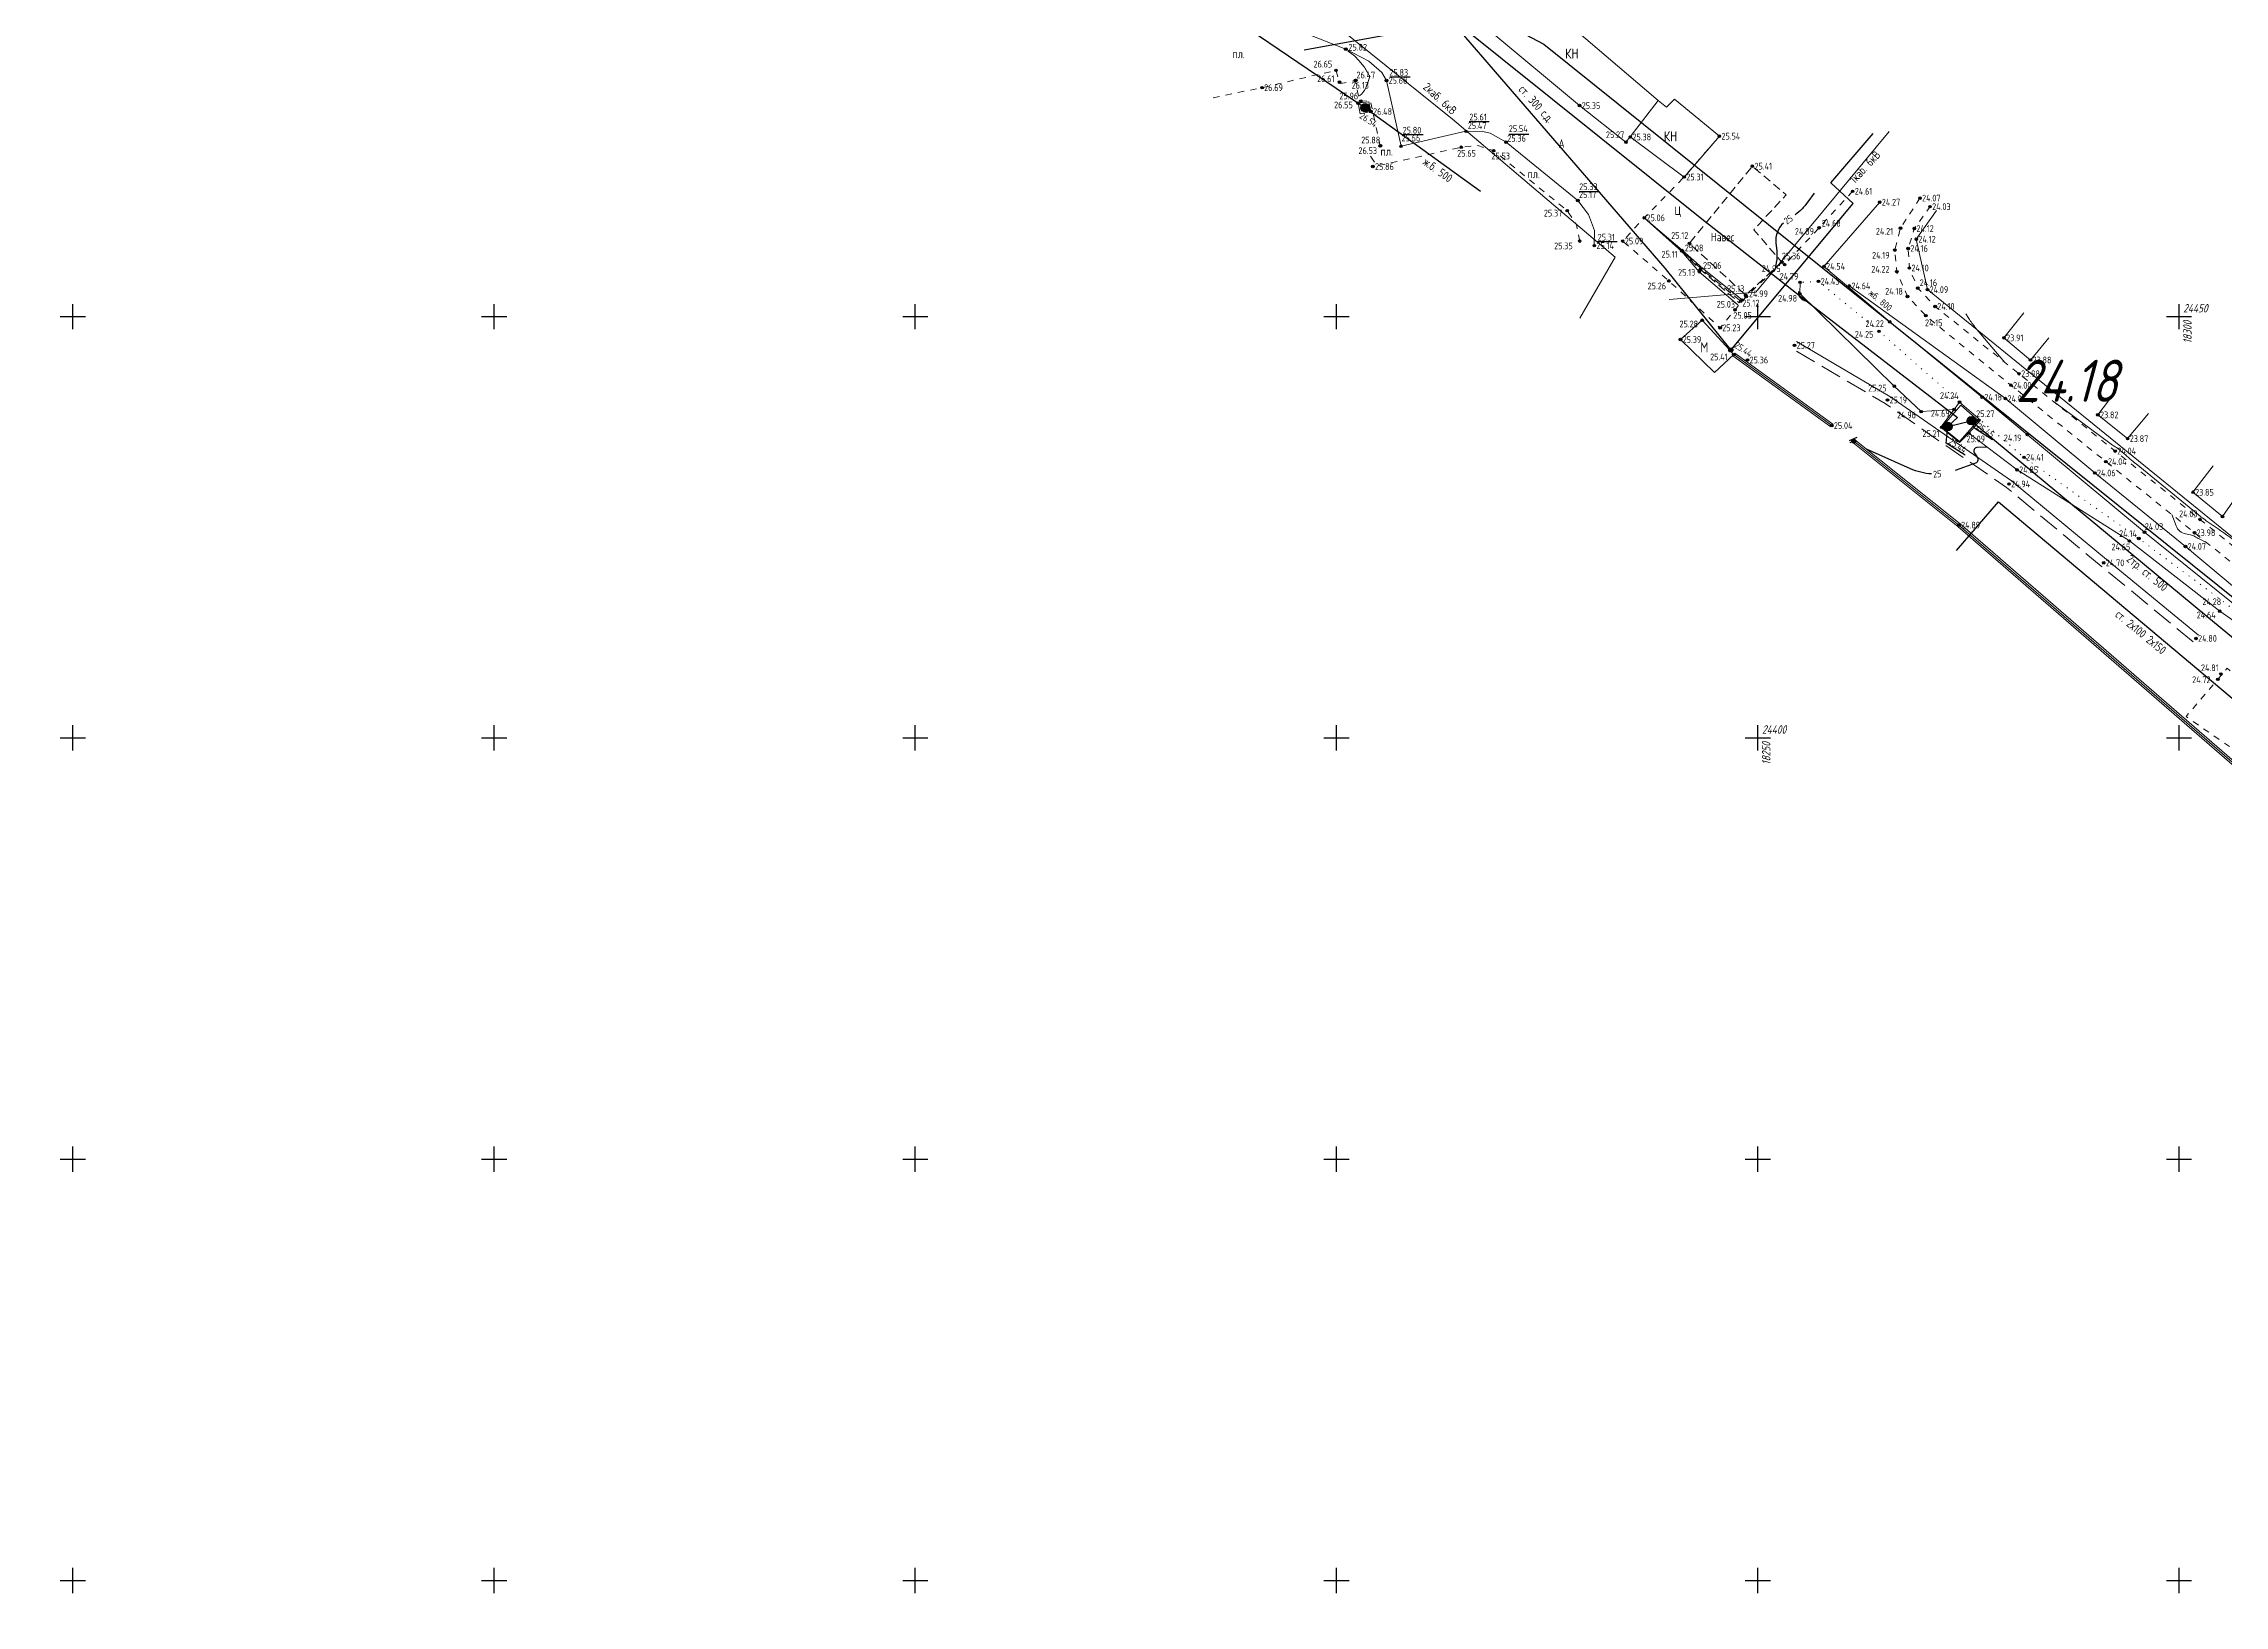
# Model space of a CAD drawing. Header units: metres. Extents: x -2 to 4153, y 0 to 2058.
# Drawn here: x 2638.6 to 2897.4, y 1303.3 to 1488.7 of the extents above; entities that cross this region are included whole.
import ezdxf
from ezdxf.enums import TextEntityAlignment as Align

# ---------------------------------------------------------------- set-up
doc = ezdxf.new("R2010")
doc.units = ezdxf.units.M
for name, pattern in [('g5_01_5x1_5', [1.5, 0.75, -0.75]), ('g5_02x1', [1.5, 1, -0.5]), ('g5_05x2', [3.5, 2.5, -1]), ('g5_366', [0.85, 0.1, -0.75])]:
    doc.linetypes.add(name, pattern=pattern)
for name, color, linetype, transparency in [('02_Сетка', 7, 'Continuous', 0.65), ('03_Здания и строения', 7, 'Continuous', 0.65), ('05_Элементы зданий', 7, 'Continuous', 0.65), ('06_Инженерно-технические сооружения', 7, 'Continuous', 0.65), ('10_Границы покрытий и угодий', 7, 'Continuous', 0.65), ('11_Гидрография', 7, 'Continuous', 0.65), ('12_Рельеф', 7, 'Continuous', 0.65), ('13_Растительность', 7, 'Continuous', 0.65), ('14_Ограждения', 7, 'Continuous', 0.65), ('19_Горизонтали', 7, 'Continuous', 0.65), ('30_Канализация', 7, 'Continuous', 0.65), ('32_Теплосеть', 7, 'Continuous', 0.65), ('33_Газопровод', 7, 'Continuous', 0.65), ('38_Кабели высокого напряжения', 7, 'Continuous', 0.65), ('44_Крышки колодцев', 7, 'Continuous', 0.65), ('45_Номера колодцев', 7, 'Continuous', 0.65), ('61_Отметки высоты поверхности', 7, 'Continuous', 0.65)]:
    doc.layers.add(name, color=color, linetype=linetype, transparency=transparency)
doc.layers.add('Вспомогательный текст', color=7, linetype='Continuous', plot=False)
doc.layers.add('Сетка', color=7, linetype='Continuous')
doc.styles.add('LIKE11', font='GOST_0.TTF')
doc.styles.add('LIKE14', font='GOST_0.TTF')
doc.styles.add('LIKE17', font='GOST_0.TTF')
doc.styles.add('LIKE32', font='GOST_0.TTF')
doc.styles.add('LIKE36', font='GOST_0.TTF')
doc.styles.add('Line_GUGK', font='GOST_0.TTF')
doc.styles.get("Standard").update_dxf_attribs({"font": '', "oblique": 15})
doc.styles.get('Standard').set_extended_font_data('GOST_type_A')
doc.linetypes.add('g5_084a', pattern='A,0.001,[18,GUGK_2005.shx,S=2.5,R=180,X=0,Y=0],0.5,[18,GUGK_2005.shx,S=6,R=180,X=0,Y=0],0.5', length=1.001)
doc.linetypes.add('g5_084b', pattern='A,0.001,[18,GUGK_2005.shx,S=5,R=180,X=0,Y=0],0.5,[18,GUGK_2005.shx,S=15,R=180,X=0,Y=0],0.5', length=1.001)
doc.linetypes.add('g5_119_1', pattern='A,4,-1,[31,GUGK_2005.shx,S=0.1,R=0,X=0,Y=0],0.35,[31,GUGK_2005.shx,S=0.08,R=0,X=0,Y=0],3.3,[31,GUGK_2005.shx,S=0.08,R=180,X=0,Y=0],0.35,[31,GUGK_2005.shx,S=0.1,R=180,X=0,Y=0],-1', length=10)
doc.linetypes.add('g5_121_g', pattern='A,4,-0.4,["Г",Line_GUGK,S=1,R=0,X=0,Y=-0.5],-1.2,12', length=17.6)
doc.linetypes.add('g5_121_t', pattern='A,4,-0.4,["Т",Line_GUGK,S=1,R=0,X=0,Y=-0.5],-1.2,12', length=17.6)
doc.linetypes.add('g5_122_k', pattern='A,1,-1,1.5,-0.4,["К",Line_GUGK,S=1,R=0,X=0,Y=-0.5],-1.5,1.5,-1,4,-1,4,-1,3', length=20.9)
doc.linetypes.add('g5_122_kl', pattern='A,1,-1,1.5,-0.4,["Кл",Line_GUGK,S=1,R=0,X=0,Y=-0.5],-2.4,1.5,-1,4,-1,4,-1,3', length=21.8)
doc.linetypes.add('g5_122_t', pattern='A,1,-1,1.5,-0.4,["Т",Line_GUGK,S=1,R=0,X=0,Y=-0.5],-1.5,1.5,-1,4,-1,4,-1,3', length=20.9)
doc.linetypes.add('g5_386_4', pattern='A,0,-3.5,[23,GUGK_2005.shx,S=1,R=0,X=3,Y=0],-3.5', length=7)
doc.linetypes.add('g5_397_1', pattern='A,0,-0.625,[39,GUGK_2005.shx,S=0.5,R=0,X=0.5,Y=0],-1.25,[24,GUGK_2005.shx,S=0.5,R=0,X=0.5,Y=0],-0.625', length=2.5)
doc.linetypes.add('g5_472', pattern='A,0,-4,[25,GUGK_2005.shx,S=0.4,R=0,X=0,Y=-0.2],0', length=4)
doc.linetypes.add('g5_474_1a', pattern='A,1,-0.25,[28,GUGK_2005.shx,S=1,R=0,X=0,Y=0],-0.25,1', length=2.5)

# ---------------------------------------------------------------- blocks, each defined once
blk = doc.blocks.new('g5_122_7')
h = blk.add_hatch(color=0)
edge = h.paths.add_edge_path()
edge.add_arc((0, 0), 0.25, 0, 360)
at = {"color": 0}
blk.add_circle((0, 0), 0.25, dxfattribs=at)
blk = doc.blocks.new('g5_474c_1')
h = blk.add_hatch(color=0)
edge = h.paths.add_edge_path()
edge.add_arc((0, 0), 0.25, 0, 360)
at = {"color": 0}
blk.add_line((0, 0.25), (0, 0.5), dxfattribs=at)
blk.add_lwpolyline([(0.25, -0.5), (0.25, 0.5)], dxfattribs=at)
blk.add_circle((0, 0), 0.25, dxfattribs=at)
blk = doc.blocks.new('g5_117t')
h = blk.add_hatch(color=255)
h.paths.add_polyline_path([(-0.04, -0.04), (-0.46, -0.04, 0.367426), (-0.04, -0.46)])
h.paths.add_polyline_path([(0.04, -0.46, 0.367426), (0.46, -0.04), (0.04, -0.04)])
h.paths.add_polyline_path([(0.46, 0.04, 0.921954), (-0.46, 0.04)])
at = {"color": 0}
for points in [[(-0.5, 0), (0.5, 0)], [(0, -0.5), (0, 0)]]:
    blk.add_lwpolyline(points, dxfattribs=at)
blk.add_circle((0, 0), 0.5, dxfattribs=at)
blk = doc.blocks.new('g5_117kb')
h = blk.add_hatch(color=255)
h.paths.add_polyline_path([(0.04, 0.04), (0.46, 0.04, 0.367426), (0.04, 0.46)])
h.paths.add_polyline_path([(-0.04, 0.46, 0.367426), (-0.46, 0.04), (-0.04, 0.04)])
h.paths.add_polyline_path([(-0.04, -0.04), (-0.46, -0.04, 0.367426), (-0.04, -0.46)])
h.paths.add_polyline_path([(0.04, -0.46, 0.367426), (0.46, -0.04), (0.04, -0.04)])
at = {"color": 0}
for points in [[(-0.5, 0), (0.5, 0)], [(0, 0.5), (0, -0.5)]]:
    blk.add_lwpolyline(points, dxfattribs=at)
blk.add_circle((0, 0), 0.5, dxfattribs=at)
blk = doc.blocks.new('g5_012')
at = {"color": 92}
for points in [[(-1.5, 0), (1.5, 0)], [(0, -1.5), (0, 1.5)]]:
    blk.add_lwpolyline(points, dxfattribs=at)
blk = doc.blocks.new('g5_330')
blk.add_hatch(color=0).paths.add_polyline_path([(0.15, 0, 1), (-0.15, 0, 1)])
at = {"color": 0}
blk.add_circle((0, 0), 0.15, dxfattribs=at)

msp = doc.modelspace()

# ---------------------------------------------------------------- linework, layer by layer
at = {"layer": '03_Здания и строения', "color": 7, "linetype": 'Continuous', "lineweight": 20, "flags": 128}
for points in [[(2837.467, 1477.686), (2833.294, 1472.835), (2826.895, 1477.592), (2826.384, 1476.979), (2820.878, 1481.324), (2810.234, 1490.197), (2810.569, 1490.673), (2805.62, 1494.957), (2804.696, 1493.738), (2799.205, 1497.6), (2798.343, 1496.52), (2795.465, 1498.863), (2799.338, 1503.707), (2802.136, 1501.797), (2803.466, 1503.564), (2808.776, 1499.523), (2809.717, 1500.695), (2814.997, 1496.317), (2814.366, 1495.452), (2830.192, 1481.928), (2831.191, 1481.121), (2832.133, 1482.086), (2837.467, 1477.686)], [(2826.895, 1477.592), (2830.192, 1481.928)], [(2832.857, 1453.55), (2835.425, 1455.837), (2839.18, 1451.78), (2836.882, 1449.644), (2832.857, 1453.55)], [(2873.626, 1456.714), (2871.251, 1453.747), (2874.394, 1451.117), (2876.592, 1453.736)], [(2884.421, 1447.276), (2882.399, 1444.608), (2885.931, 1441.785), (2888.424, 1444.756)], [(2896.082, 1438.559), (2893.686, 1435.423), (2897.192, 1432.536), (2899.502, 1435.835)]]:
    msp.add_lwpolyline(points, dxfattribs=at)
at = {"layer": '05_Элементы зданий', "color": 7, "linetype": 'g5_02x1', "lineweight": 20, "flags": 128}
msp.add_lwpolyline([(2844.89, 1462.75), (2840.588, 1458.813), (2833.917, 1464.957), (2841.387, 1474.124), (2845.391, 1470.724), (2841.553, 1466.573), (2844.89, 1462.75), (2844.89, 1462.75)], dxfattribs=at)
at = {"layer": '06_Инженерно-технические сооружения', "color": 7, "linetype": 'Continuous', "lineweight": 20, "flags": 128}
for points in [[(2794.581, 1481.611), (2795.841, 1481.78), (2796.108, 1480.613), (2794.82, 1480.323), (2794.581, 1481.611)], [(2840.164, 1458.246), (2835.452, 1462.032), (2833.064, 1464.139), (2828.562, 1467.995), (2832.989, 1464.051), (2835.09, 1461.593), (2839.645, 1457.657)], [(2863.748, 1443.138), (2865.33, 1445.239), (2865.982, 1446.116), (2868.477, 1443.963), (2867.077, 1442.428), (2865.99, 1441.311), (2863.748, 1443.138)], [(2866.137, 1445.746), (2863.872, 1443.13), (2865.973, 1441.463), (2868.172, 1443.926), (2866.137, 1445.746)]]:
    msp.add_lwpolyline(points, dxfattribs=at)
at = {"layer": '10_Границы покрытий и угодий', "color": 7, "linetype": 'Continuous', "lineweight": 20, "flags": 128}
for points in [[(2774.786, 1491.266), (2779.863, 1492.379), (2780.889, 1492.495), (2782.858, 1492.034), (2793.129, 1488.019), (2795.872, 1486.601), (2797.395, 1485.252), (2797.957, 1484.298), (2799.682, 1476.491), (2807.392, 1478.269), (2809.373, 1478.244), (2810.263, 1478.035), (2812.15, 1476.98), (2820.668, 1470.059), (2821.929, 1468.406), (2822.637, 1466.493), (2822.621, 1464.698)], [(2894.358, 1418.457), (2883.409, 1427.428), (2872.148, 1436.797), (2857.692, 1446.799), (2846.644, 1453.299)]]:
    msp.add_lwpolyline(points, dxfattribs=at)
at = {"layer": '10_Границы покрытий и угодий', "color": 7, "linetype": 'g5_01_5x1_5', "lineweight": 20, "flags": 128}
for points in [[(2797.205, 1476.527), (2796.018, 1481.96), (2794.757, 1481.789), (2794.266, 1484.291), (2792.529, 1483.951), (2792.386, 1484.096), (2791.963, 1485.496), (2783.188, 1483.451), (2776.726, 1482.109)], [(2820.887, 1465.234), (2820.494, 1467.196), (2819.411, 1468.846), (2810.675, 1475.968), (2808.807, 1476.572), (2806.831, 1476.374), (2799.926, 1474.825), (2796.34, 1474.084)], [(2853.29, 1471.147), (2849.302, 1466.823), (2845.218, 1462.447), (2844.811, 1462.659), (2840.658, 1458.656), (2839.327, 1457.069), (2837.559, 1454.94), (2831.469, 1460.506), (2825.995, 1465.235), (2828.562, 1467.995), (2833.294, 1472.835), (2837.467, 1477.686)], [(2861.279, 1470.334), (2858.967, 1466.768), (2858.302, 1464.167), (2858.54, 1461.593), (2859.795, 1458.656), (2861.981, 1456.376), (2872.08, 1448.123), (2883.343, 1439.061), (2893.862, 1430.618), (2908.18, 1419.111), (2918.049, 1411.127), (2924.079, 1406.326), (2925.648, 1405.651), (2927.665, 1405.411), (2929.32, 1405.902), (2934.098, 1411.51)], [(2932.503, 1411.82), (2928.577, 1407.258), (2924.93, 1407.722), (2918.811, 1412.608), (2908.804, 1420.67), (2894.52, 1432.199), (2884.456, 1440.309), (2873.037, 1449.49), (2863.083, 1457.475), (2861.02, 1459.645), (2860.019, 1462.036), (2859.886, 1464.361), (2860.611, 1466.727), (2862.478, 1469.322)], [(2900.218, 1412.456), (2902.933, 1410.259), (2903.654, 1406.636), (2902.314, 1405.142), (2900.847, 1403.274), (2892.866, 1408.799), (2896.641, 1413.226), (2897.755, 1414.527), (2900.218, 1412.456)]]:
    msp.add_lwpolyline(points, dxfattribs=at)
at = {"layer": '10_Границы покрытий и угодий', "color": 7, "linetype": 'g5_366', "lineweight": 20, "flags": 128}
for points in [[(2865.982, 1446.116), (2856.422, 1454.529), (2849.24, 1460.46), (2847.049, 1460.343)], [(2907.099, 1414.2), (2897.687, 1422.157), (2887.255, 1429.93), (2873.627, 1439.574), (2868.477, 1443.963)]]:
    msp.add_lwpolyline(points, dxfattribs=at)
at = {"layer": '10_Границы покрытий и угодий', "color": 7, "linetype": 'g5_05x2', "lineweight": 20, "flags": 128}
msp.add_lwpolyline([(2893.724, 1417.683), (2882.773, 1426.657), (2871.542, 1436), (2857.154, 1445.956), (2846.137, 1452.437)], dxfattribs=at)
at = {"layer": '11_Гидрография', "color": 92, "linetype": 'g5_02x1', "lineweight": 20, "flags": 128}
msp.add_lwpolyline([(2840.002, 1458.09), (2835.298, 1461.938), (2833.053, 1464.11), (2828.562, 1467.995), (2833.016, 1464.055), (2835.22, 1461.86), (2839.81, 1457.925), (2840.002, 1458.09)], dxfattribs=at)
at = {"layer": '12_Рельеф', "color": 7, "linetype": 'g5_084b', "lineweight": 20, "flags": 128}
msp.add_lwpolyline([(2865.33, 1445.239), (2861.421, 1444.993), (2858.232, 1448.015), (2847.012, 1459.001), (2847.049, 1460.343)], dxfattribs=at)
at = {"layer": '12_Рельеф', "color": 7, "linetype": 'g5_084a', "lineweight": 20, "flags": 128}
msp.add_lwpolyline([(2907.099, 1414.2), (2896.859, 1421.311), (2886.135, 1429.64), (2872.8, 1438.086), (2867.077, 1442.428)], dxfattribs=at)
at = {"layer": '13_Растительность', "color": 92, "linetype": 'g5_397_1', "lineweight": 20, "flags": 128}
msp.add_lwpolyline([(2904.269, 1425.286), (2862.171, 1459.476), (2860.845, 1465.459), (2863.234, 1468.87)], dxfattribs=at)
at = {"layer": '13_Растительность', "color": 92, "linetype": 'g5_386_4', "lineweight": 20, "flags": 128}
msp.add_lwpolyline([(2935.134, 1410.465), (2928.794, 1403.126), (2917.424, 1408.934), (2906.856, 1417.247), (2892.793, 1428.988), (2882.041, 1437.709), (2871.423, 1446.542), (2852.892, 1459.915)], dxfattribs=at)
at = {"layer": '14_Ограждения', "color": 7, "linetype": 'g5_474_1a', "lineweight": 20, "flags": 128}
msp.add_lwpolyline([(2856.498, 1469.852), (2849.887, 1462.233), (2857.687, 1455.656), (2868.671, 1446.707), (2887.938, 1430.69), (2898.045, 1422.53), (2920.188, 1404.382), (2933.069, 1393.707), (2942.35, 1404.731)], dxfattribs=at)
at = {"layer": '14_Ограждения', "color": 7, "linetype": 'Continuous', "lineweight": 20, "flags": 128}
for points in [[(2839.063, 1451.618), (2850.692, 1443.182)], [(2839.298, 1451.942), (2850.927, 1443.506)], [(2853.306, 1441.331), (2865.779, 1431.367), (2935.065, 1371.261)], [(2853.556, 1441.643), (2866.035, 1431.675), (2935.327, 1371.563)]]:
    msp.add_lwpolyline(points, dxfattribs=at)
at = {"layer": '14_Ограждения', "color": 7, "linetype": 'g5_472', "lineweight": 20, "flags": 128}
for points in [[(2839.18, 1451.78), (2850.809, 1443.344)], [(2853.431, 1441.487), (2865.907, 1431.521), (2935.196, 1371.412)]]:
    msp.add_lwpolyline(points, dxfattribs=at)
at = {"layer": '19_Горизонтали', "color": 32, "linetype": 'Continuous', "lineweight": 20, "flags": 128}
for points, elevation in [([(2793.372, 1487.765), (2793.699, 1487.571, -0.0769585), (2794.278, 1487.093), (2794.931, 1486.358, -0.0538963), (2795.67, 1485.322), (2795.862, 1484.98, -0.2114827), (2795.905, 1484.529), (2795.905, 1484.529, -0.0129214), (2795.736, 1484.063), (2795.453, 1483.343, -0.1128378), (2795.036, 1482.731), (2794.757, 1482.473)], 26), ([(2866.711, 1456.611), (2867.065, 1456.053, 0.03394), (2867.846, 1454.991), (2871.351, 1450.842)], 24), ([(2909.974, 1421.908), (2909.395, 1422.187, -0.0303404), (2908.277, 1422.814), (2907.733, 1423.164, -0.0140091), (2905.604, 1424.619), (2899.021, 1429.393, 0.0048431), (2896.323, 1431.31), (2895.267, 1432.045, -0.0147324), (2894.677, 1432.482), (2894.677, 1432.482, -0.0042758), (2894.103, 1432.942), (2886.94, 1438.784, -0.0078747), (2885.489, 1440.005), (2885.06, 1440.379, 0.0465874), (2884.448, 1440.818), (2884.448, 1440.818, -0.0271401), (2883.817, 1441.234), (2877.244, 1446.107)], 24), ([(2891.188, 1432.764), (2891.673, 1431.45, 0.2633505), (2892.819, 1430.48), (2893.378, 1430.374, -0.0873019), (2893.919, 1430.17), (2893.919, 1430.17, 0.0137901), (2894.431, 1429.885), (2895.407, 1429.376)], 24)]:
    msp.add_lwpolyline(points, format="xyb", dxfattribs=dict(at, elevation=elevation))
at = {"layer": '19_Горизонтали', "color": 32, "linetype": 'Continuous', "lineweight": 20, "elevation": 26, "flags": 128}
msp.add_lwpolyline([(2796.039, 1475.321), (2796.522, 1474.596)], dxfattribs=at)
at = {"layer": '19_Горизонтали', "color": 32, "linetype": 'Continuous', "lineweight": 30, "elevation": 25, "flags": 128}
for points in [[(2848.731, 1470.903), (2847.984, 1469.893, -0.0714393), (2846.469, 1468.361, -0.0714393)], [(2845.099, 1467.38, 0.2408069), (2844.178, 1465.014), (2844.276, 1464.049, -0.0678464), (2844.23, 1462.708), (2844.115, 1462.041)], [(2846.869, 1459.238), (2846.914, 1458.857, 0.2646943), (2847.31, 1458.32), (2848.04, 1457.995)], [(2862.653, 1437.6, -0.0911912), (2860.142, 1438.214), (2854.92, 1440.554)], [(2869.241, 1440.786), (2868.03, 1440.721, 0.5882889), (2867.726, 1440.097), (2867.975, 1439.74, -0.145422), (2868.144, 1439.232), (2868.144, 1439.232, -0.3266489), (2867.89, 1438.86), (2865.454, 1437.998)]]:
    msp.add_lwpolyline(points, format="xyb", dxfattribs=at)
at = {"layer": '30_Канализация', "color": 32, "linetype": 'g5_122_kl', "lineweight": 30, "flags": 128}
msp.add_lwpolyline([(2573.205, 1770.447), (2565.789, 1625.953), (2660.178, 1571.132), (2816.617, 1488.592), (2949.954, 1381.6), (3024.481, 1321.008), (3045.266, 1304.235), (3096.516, 1320.248), (3183.384, 1424.575), (3235.906, 1417.46), (3257.899, 1413.341), (3277.77, 1408.372)], dxfattribs=at)
at = {"layer": '30_Канализация', "color": 32, "linetype": 'g5_122_k', "lineweight": 30, "flags": 128}
msp.add_lwpolyline([(2723.609, 1549.178), (2719.049, 1526.022), (2726.743, 1521.703), (2768.112, 1499.598), (2795.429, 1481.066), (2809.117, 1471.144)], dxfattribs=at)
at = {"layer": '32_Теплосеть', "color": 5, "linetype": 'g5_122_t', "lineweight": 30, "flags": 128}
for points in [[(2788.473, 1497.128), (2797.542, 1492.962), (2799.953, 1496.305), (2835.179, 1468.026), (2848.299, 1457.741), (2865.751, 1444.299), (2864.606, 1443.227), (2867.364, 1443.913)], [(2865.598, 1428.51), (2870.596, 1434.306), (2902.794, 1407.222), (2925.863, 1387.741), (2951.605, 1365.941), (2959.817, 1358.75), (2961.31, 1351.286)]]:
    msp.add_lwpolyline(points, dxfattribs=at)
at = {"layer": '32_Теплосеть', "color": 5, "linetype": 'g5_121_t', "lineweight": 30, "flags": 128}
msp.add_lwpolyline([(2867.364, 1443.913), (2895.337, 1420.729), (2934.021, 1388.772), (2937.446, 1385.951), (2966.84, 1361.665), (2979.859, 1351.099), (3000.431, 1334.251), (3012.956, 1324.178), (3022.936, 1315.939), (3041.34, 1303.305), (3059.732, 1324.383)], dxfattribs=at)
at = {"layer": '33_Газопровод', "color": 132, "linetype": 'g5_121_g', "lineweight": 30, "flags": 128}
for points in [[(2788.195, 1487.944), (2805.851, 1491.124), (2831.005, 1462.035), (2838.828, 1452.307)], [(2838.828, 1452.307), (2853.334, 1469.687), (2850.713, 1472.162), (2855.713, 1477.988)]]:
    msp.add_lwpolyline(points, dxfattribs=at)
at = {"layer": '38_Кабели высокого напряжения', "color": 1, "linetype": 'g5_119_1', "lineweight": 20, "flags": 128}
for points in [[(2774.485, 1504.899), (2805.797, 1479.706), (2825.084, 1463.342), (2820.906, 1456.092)], [(2857.606, 1478.231), (2841.8, 1459.158), (2831.51, 1458.31)]]:
    msp.add_lwpolyline(points, dxfattribs=at)
at = {"layer": '45_Номера колодцев', "flags": 128}
for points in [[(2866.654, 1439.813), (2864.395, 1441.265), (2864.606, 1443.227)], [(2869.886, 1441.658), (2867.791, 1442.973), (2867.364, 1443.913)]]:
    msp.add_lwpolyline(points, dxfattribs=at)
at = {"layer": '61_Отметки высоты поверхности', "flags": 128}
for points in [[(2798.334, 1484.721), (2800.752, 1484.721)], [(2807.758, 1479.44), (2810.153, 1479.427)], [(2799.936, 1477.873), (2802.314, 1477.883)], [(2812.462, 1477.927), (2814.843, 1477.927)], [(2820.825, 1471.138), (2823.232, 1471.131)], [(2823.016, 1465.171), (2825.342, 1465.176)]]:
    msp.add_lwpolyline(points, dxfattribs=at)

# ---------------------------------------------------------------- block references
at = {"layer": '02_Сетка', "color": 92, "linetype": 'Continuous', "lineweight": 15, "ltscale": 0.5}
for p in [(2642.029, 1456.265), (2692.029, 1456.265), (2742.029, 1456.265), (2792.029, 1456.265), (2842.029, 1456.265), (2892.029, 1456.265), (2642.029, 1406.265), (2692.029, 1406.265), (2742.029, 1406.265), (2792.029, 1406.265), (2842.029, 1406.265), (2892.029, 1406.265), (2642.029, 1356.265), (2692.029, 1356.265), (2742.029, 1356.265), (2792.029, 1356.265), (2842.029, 1356.265), (2892.029, 1356.265), (2642.029, 1306.265), (2692.029, 1306.265), (2742.029, 1306.265), (2792.029, 1306.265), (2842.029, 1306.265), (2892.029, 1306.265)]:
    msp.add_blockref('g5_012', p, dxfattribs=at)
at = {"layer": '14_Ограждения', "color": 7, "linetype": 'Continuous', "lineweight": 20, "rotation": 111.9532308922415}
msp.add_blockref('g5_474c_1', (2853.431, 1441.487, 25.007), dxfattribs=at)
at = {"layer": '44_Крышки колодцев', "color": 7, "linetype": 'Continuous', "lineweight": 20, "rotation": 327.2608096277772}
for name, p in [('g5_117kb', (2795.429, 1481.066, 26.539)), ('g5_122_7', (2838.828, 1452.307, 25.44)), ('g5_117t', (2867.364, 1443.913, 25.446)), ('g5_117t', (2864.606, 1443.227, 25.437))]:
    msp.add_blockref(name, p, dxfattribs=at)
at = {"layer": '61_Отметки высоты поверхности', "color": 7, "linetype": 'Continuous', "lineweight": 20}
for p in [(2793.129, 1488.019, 25.815), (2783.188, 1483.451, 26.692), (2791.963, 1485.496, 26.653), (2792.386, 1484.096, 26.607), (2794.266, 1484.291, 26.472), (2794.314, 1484.322, 26.128), (2797.957, 1484.298, 25.675), (2794.581, 1481.611, 26.549), (2794.906, 1481.852, 25.957), (2796.108, 1480.613, 26.478), (2820.878, 1481.324, 25.346), (2807.392, 1478.269, 25.467), (2797.205, 1476.527, 26.528), (2797.246, 1476.552, 25.882), (2799.682, 1476.491, 25.663), (2806.831, 1476.374, 25.648), (2810.675, 1475.968, 25.53), (2812.15, 1476.98, 25.364), (2826.384, 1476.979, 25.27), (2826.895, 1477.592, 25.375), (2837.467, 1477.686, 25.545), (2796.34, 1474.084, 25.86), (2833.294, 1472.835, 25.307), (2841.387, 1474.124, 25.412), (2853.29, 1471.147, 24.611), (2861.279, 1470.334, 24.068), (2819.411, 1468.846, 25.366), (2820.668, 1470.059, 25.169), (2828.562, 1467.995, 25.059), (2856.498, 1469.852, 24.267), (2862.478, 1469.322, 24.03), (2820.887, 1465.234, 25.349), (2825.995, 1465.235, 25.091), (2849.302, 1466.823, 24.681), (2849.322, 1466.818, 24.887), (2858.967, 1466.768, 24.214), (2860.611, 1466.727, 24.123), (2860.845, 1465.459, 24.123), (2822.621, 1464.698, 25.143), (2832.989, 1464.051, 25.111), (2833.053, 1464.11, 25.08), (2833.917, 1464.957, 25.115), (2844.89, 1462.75, 24.971), (2845.218, 1462.447, 24.946), (2858.302, 1464.167, 24.191), (2859.886, 1464.361, 24.156), (2831.469, 1460.506, 25.261), (2835.09, 1461.593, 25.128), (2835.22, 1461.86, 25.061), (2847.049, 1460.343, 24.786), (2849.24, 1460.46, 24.433), (2849.887, 1462.233, 24.538), (2852.892, 1459.915, 24.643), (2858.54, 1461.593, 24.22), (2860.019, 1462.036, 24.096), (2840.002, 1458.09, 25.027), (2840.164, 1458.246, 25.121), (2840.588, 1458.813, 25.132), (2840.658, 1458.656, 24.987), (2847.012, 1459.001, 24.975), (2859.795, 1458.656, 24.175), (2861.02, 1459.645, 24.156), (2862.171, 1459.476, 24.091), (2863.083, 1457.475, 24.103), (2835.425, 1455.837, 25.285), (2837.559, 1454.94, 25.232), (2839.327, 1457.069, 25.047), (2857.687, 1455.656, 24.219), (2861.981, 1456.376, 24.148), (2832.857, 1453.55, 25.388), (2846.39, 1452.868, 25.267), (2856.422, 1454.529, 24.247), (2871.251, 1453.747, 23.909), (2839.18, 1451.78, 25.407), (2840.803, 1451.116, 25.361), (2873.037, 1449.49, 23.979), (2874.394, 1451.117, 23.885), (2858.232, 1448.015, 25.248), (2872.08, 1448.123, 24), (2857.423, 1446.378, 25.186), (2861.421, 1444.993, 24.957), (2865.33, 1445.239, 24.694), (2865.982, 1446.116, 24.235), (2868.671, 1446.707, 24.175), (2871.423, 1446.542, 24.039), (2882.399, 1444.608, 23.815), (2850.809, 1443.344, 25.045), (2863.872, 1443.13, 25.213), (2867.077, 1442.428, 25.093), (2868.172, 1443.926, 25.274), (2874.026, 1442.272, 24.191), (2885.931, 1441.785, 23.869), (2873.627, 1439.574, 24.408), (2884.456, 1440.309, 24.036), (2872.8, 1438.086, 24.847), (2882.041, 1437.709, 24.064), (2883.343, 1439.061, 24.044), (2871.845, 1436.399, 24.936), (2893.686, 1435.423, 23.846), (2865.907, 1431.521, 24.89), (2894.52, 1432.199, 24.029), (2897.192, 1432.536, 23.855), (2886.135, 1429.64, 24.646), (2887.255, 1429.93, 24.136), (2887.938, 1430.69, 24.032), (2892.793, 1428.988, 24.067), (2893.862, 1430.618, 23.985), (2883.091, 1427.043, 24.699), (2896.859, 1421.311, 24.639), (2894.041, 1418.07, 24.795), (2896.641, 1413.226, 24.722), (2897.002, 1413.846, 24.812)]:
    msp.add_blockref('g5_330', p, dxfattribs=at)

# ---------------------------------------------------------------- texts
at = {"layer": '03_Здания и строения', "color": 7, "linetype": 'Continuous', "lineweight": 15, "style": 'LIKE14'}
for s, p in [('КН', (2819.163, 1486.892)), ('КН', (2830.874, 1477.065)), ('М', (2835.21, 1452.03))]:
    msp.add_text(s, height=1.2, dxfattribs=at).set_placement(p)
at = {"layer": '05_Элементы зданий', "color": 7, "linetype": 'Continuous', "lineweight": 15, "style": 'LIKE11'}
msp.add_text('Навес', height=1, dxfattribs=at).set_placement((2836.443, 1465.213))
at = {"layer": '10_Границы покрытий и угодий', "color": 7, "linetype": 'Continuous', "lineweight": 15, "style": 'LIKE11'}
for s, p in [('пл.', (2779.667, 1486.942)), ('пл.', (2797.242, 1475.38)), ('А', (2818.366, 1476.305)), ('пл.', (2814.686, 1472.698)), ('Ц', (2832.146, 1468.349))]:
    msp.add_text(s, height=1, dxfattribs=at).set_placement(p)
at = {"layer": '19_Горизонтали', "color": 32, "linetype": 'Continuous', "lineweight": 15, "style": 'LIKE36'}
for rotation, p in [(34.67215, (2845.47, 1467.175)), (4.21421, (2862.87, 1437.158))]:
    msp.add_text('25', height=0.8, rotation=rotation, dxfattribs=at).set_placement(p)
at = {"layer": '30_Канализация', "color": 12, "linetype": 'Continuous', "lineweight": 15, "style": 'LIKE32'}
msp.add_text('ж.б. 500', height=1, rotation=324.40907, dxfattribs=at).set_placement((2802.188, 1474.39))
at = {"layer": '30_Канализация', "color": 42, "linetype": 'Continuous', "lineweight": 20, "style": 'LIKE11'}
msp.add_text('жб. 800', height=0.8, rotation=319.94898, dxfattribs=at).set_placement((2855.114, 1458.921, 12.164))
at = {"layer": '32_Теплосеть', "color": 5, "linetype": 'Continuous', "lineweight": 15, "style": 'LIKE32'}
for s, rotation, p in [('2тр. ст. 500', 320.18815, (2885.701, 1427.33)), ('ст. 2х100 2х150', 320.5048, (2884.377, 1420.738))]:
    msp.add_text(s, height=1, rotation=rotation, dxfattribs=at).set_placement(p)
at = {"layer": '33_Газопровод', "color": 132, "linetype": 'Continuous', "lineweight": 15, "style": 'LIKE32'}
msp.add_text('ст. 300 с.д.', height=1, rotation=311.85278, dxfattribs=at).set_placement((2813.572, 1483.177))
at = {"layer": '38_Кабели высокого напряжения', "color": 1, "linetype": 'Continuous', "lineweight": 20, "style": 'LIKE32'}
for s, rotation, p in [('2каб. 6кВ', 317.53683, (2802.222, 1483.38)), ('1каб. 6кВ', 47.21374, (2853.54, 1471.988))]:
    msp.add_text(s, height=1, rotation=rotation, dxfattribs=at).set_placement(p)
at = {"layer": '45_Номера колодцев', "color": 7, "linetype": 'Continuous', "lineweight": 15, "ltscale": 0.5, "style": 'LIKE17'}
for s, p in [('26.54', (2794.672, 1479.888)), ('25.44', (2839.16, 1452.658)), ('25.45', (2867.893, 1443.025)), ('25.44', (2864.597, 1441.24))]:
    msp.add_text(s, height=0.8, rotation=327.26081, dxfattribs=at).set_placement(p)
at = {"layer": '61_Отметки высоты поверхности', "color": 7, "linetype": 'Continuous', "lineweight": 15, "ltscale": 0.5, "style": 'LIKE17'}
for s, p in [('25.82', (2793.437, 1487.846)), ('26.65', (2789.292, 1485.837)), ('26.69', (2783.438, 1483.051)), ('26.61', (2789.725, 1484.109)), ('26.13', (2793.819, 1483.324)), ('26.47', (2794.392, 1484.546)), ('25.68', (2798.207, 1483.898)), ('25.83', (2798.298, 1484.85)), ('26.55', (2791.733, 1480.998)), ('25.96', (2792.362, 1482.051)), ('26.48', (2796.358, 1480.213)), ('25.35', (2821.128, 1480.924)), ('25.80', (2799.874, 1477.997)), ('25.47', (2807.605, 1478.548)), ('25.61', (2807.796, 1479.554)), ('25.54', (2812.474, 1478.169)), ('25.27', (2824.002, 1477.455)), ('25.54', (2837.717, 1477.286)), ('26.53', (2794.63, 1475.569)), ('25.88', (2794.953, 1476.829)), ('25.66', (2799.743, 1477.061)), ('25.65', (2806.348, 1475.253)), ('25.53', (2810.407, 1474.93)), ('25.36', (2812.296, 1477.036)), ('25.38', (2827.145, 1477.192)), ('25.86', (2796.59, 1473.684)), ('25.31', (2833.544, 1472.435)), ('25.41', (2841.637, 1473.724)), ('25.17', (2820.804, 1470.336)), ('25.33', (2820.832, 1471.281)), ('24.61', (2853.54, 1470.747)), ('24.07', (2861.529, 1469.934)), ('25.37', (2816.635, 1468.152)), ('25.06', (2828.812, 1467.595)), ('24.68', (2849.625, 1466.951)), ('24.27', (2856.748, 1469.452)), ('24.03', (2862.728, 1468.922)), ('25.31', (2823.024, 1465.298)), ('25.09', (2826.245, 1464.835)), ('25.12', (2831.755, 1465.5)), ('24.89', (2846.432, 1465.978)), ('24.21', (2856.045, 1465.988)), ('24.12', (2860.861, 1466.327)), ('24.12', (2861.095, 1465.059)), ('25.35', (2817.858, 1464.263)), ('25.14', (2822.871, 1464.298)), ('25.11', (2830.603, 1463.278)), ('25.08', (2833.364, 1464.023)), ('25.06', (2835.524, 1461.951)), ('25.36', (2844.889, 1463.057)), ('24.54', (2850.137, 1461.833)), ('24.19', (2855.592, 1463.15)), ('24.16', (2860.136, 1463.961)), ('25.26', (2828.953, 1459.509)), ('25.13', (2832.57, 1461.111)), ('25.13', (2838.382, 1459.201)), ('24.95', (2842.496, 1461.563)), ('24.79', (2844.623, 1460.646)), ('24.43', (2849.49, 1460.06)), ('24.64', (2853.142, 1459.515)), ('24.22', (2855.501, 1461.49)), ('24.10', (2860.269, 1461.636)), ('24.16', (2861.245, 1459.89)), ('25.03', (2837.149, 1457.337)), ('25.12', (2840.187, 1457.47)), ('24.99', (2840.981, 1458.577)), ('24.98', (2844.432, 1458.048)), ('24.18', (2857.147, 1458.871)), ('24.09', (2862.421, 1459.076)), ('24.10', (2863.333, 1457.075)), ('25.28', (2832.734, 1454.992)), ('25.23', (2837.809, 1454.54)), ('25.05', (2839.127, 1456.009)), ('24.22', (2854.82, 1455.05)), ('24.15', (2861.879, 1455.135)), ('25.39', (2833.107, 1453.15)), ('25.27', (2846.64, 1452.468)), ('24.25', (2853.547, 1453.76)), ('23.91', (2871.501, 1453.347)), ('25.41', (2836.368, 1451.087)), ('25.36', (2841.053, 1450.716)), ('23.98', (2873.287, 1449.09)), ('23.88', (2874.644, 1450.717)), ('25.25', (2855.128, 1447.383)), ('24.24', (2863.657, 1446.489)), ('24.18', (2868.921, 1446.307)), ('24.00', (2872.33, 1447.723)), ('25.19', (2857.673, 1445.978)), ('24.96', (2858.564, 1444.191)), ('24.69', (2862.57, 1444.375)), ('25.27', (2867.947, 1444.342)), ('24.04', (2871.673, 1446.142)), ('23.82', (2882.649, 1444.208)), ('25.04', (2851.059, 1442.944)), ('25.21', (2861.579, 1441.982)), ('25.09', (2866.805, 1441.361)), ('24.19', (2871.238, 1441.478)), ('23.87', (2886.181, 1441.385)), ('24.41', (2873.877, 1439.174)), ('24.04', (2883.593, 1438.661)), ('24.04', (2884.706, 1439.909)), ('24.94', (2872.095, 1435.999)), ('24.85', (2873.05, 1437.686)), ('24.06', (2882.291, 1437.309)), ('23.85', (2893.936, 1435.023)), ('24.89', (2866.157, 1431.121)), ('24.03', (2887.961, 1430.948)), ('24.03', (2892.04, 1432.461)), ('24.65', (2884.007, 1428.533)), ('24.14', (2884.922, 1430.113)), ('24.07', (2893.043, 1428.588)), ('23.98', (2894.112, 1430.218)), ('24.70', (2883.341, 1426.643)), ('24.64', (2894.127, 1420.448)), ('24.28', (2894.806, 1422.033)), ('24.80', (2894.291, 1417.67)), ('24.72', (2893.587, 1412.766)), ('24.81', (2894.634, 1414.188))]:
    msp.add_text(s, height=0.8, dxfattribs=at).set_placement(p)
at = {"layer": 'Вспомогательный текст', "color": 6, "linetype": 'ByBlock', "lineweight": 60, "insert": (2872.673, 1451.148), "char_height": 5, "attachment_point": 1}
msp.add_mtext_dynamic_manual_height_columns('24.18', width=3.08609, gutter_width=12.5, heights=[0], dxfattribs=at)
at = {"layer": 'Сетка', "color": 3, "oblique": 15}
for s, p in [('24450', (2892.529, 1456.765)), ('24400', (2842.529, 1406.765))]:
    msp.add_text(s, height=1, dxfattribs=at).set_placement(p)
for s, p in [('18300', (2892.529, 1455.765)), ('18250', (2842.529, 1405.765))]:
    msp.add_text(s, height=1, rotation=90, dxfattribs=at).set_placement(p, align=Align.TOP_RIGHT)

doc.saveas('drawing.dxf')
